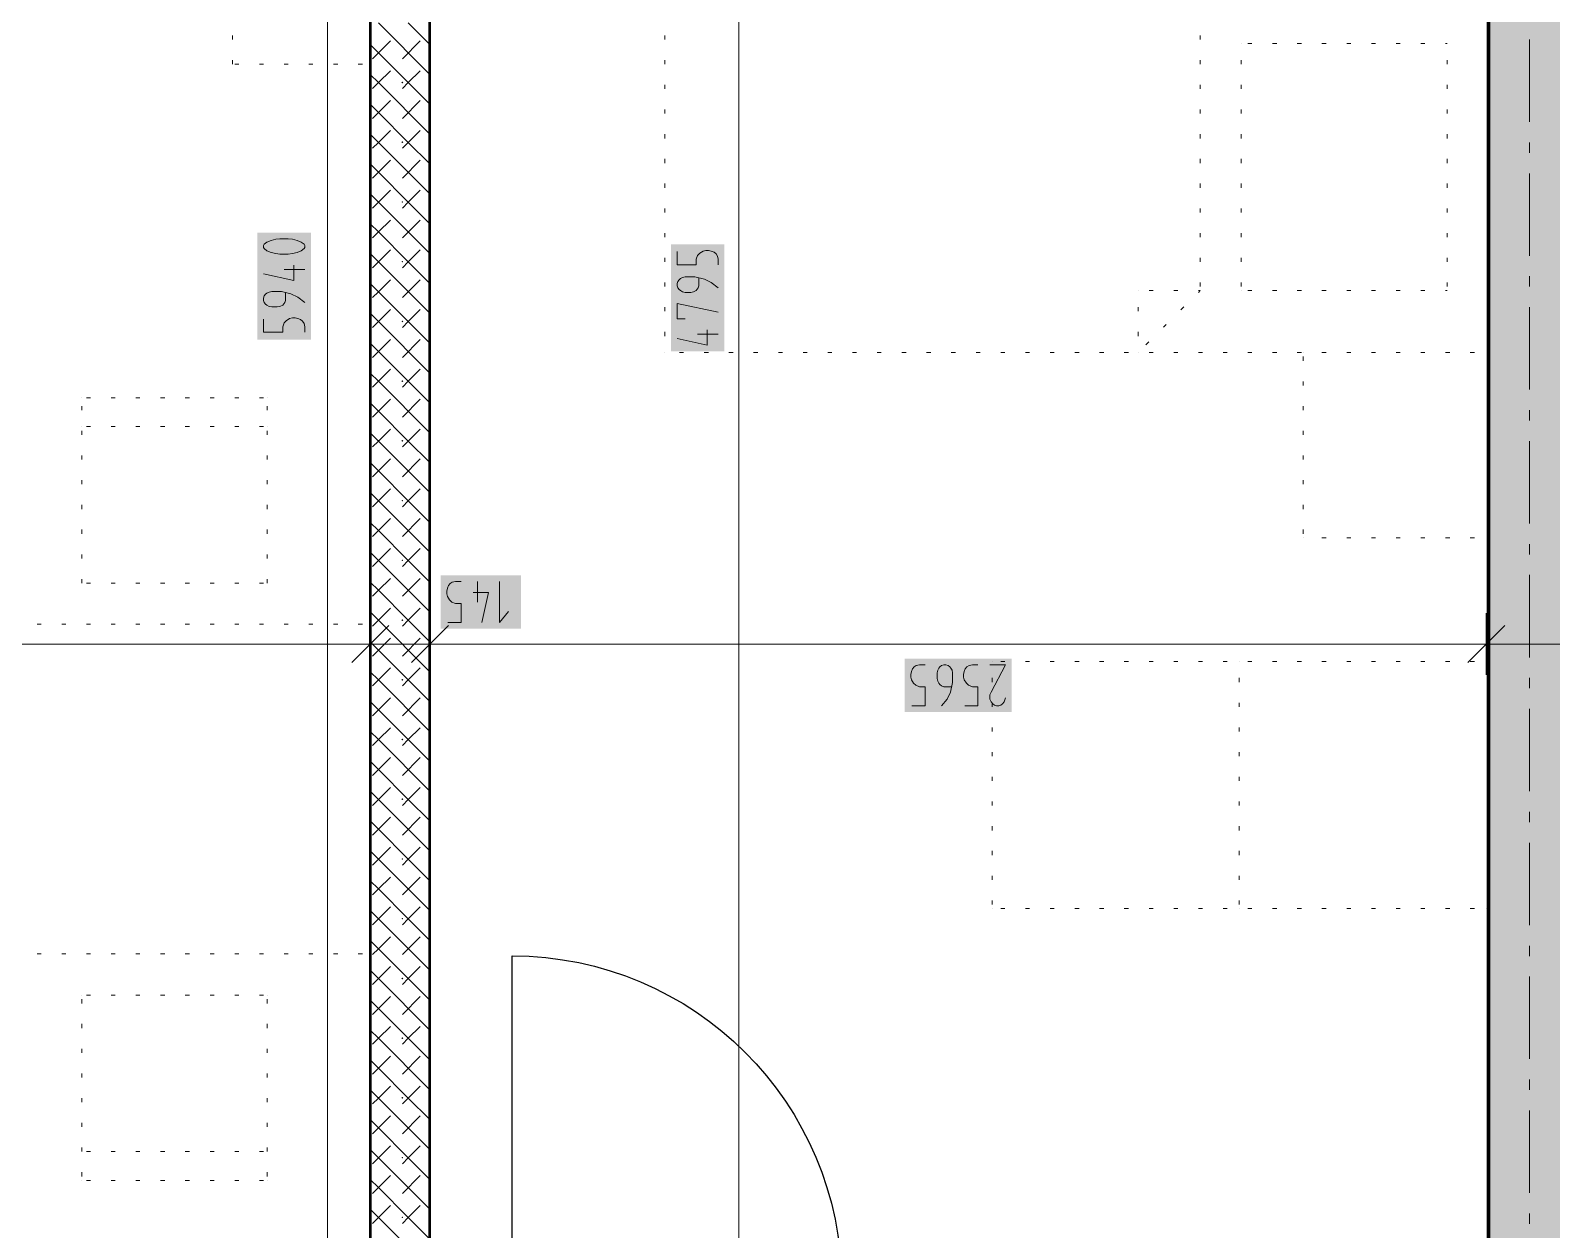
# Model space of a CAD drawing. Header units: millimetres. Extents: x 0 to 594, y 0 to 420.
# Drawn here: x 184.4 to 222.26, y 272.3 to 302.14 of the extents above; entities that cross this region are included whole.
import ezdxf

# ---------------------------------------------------------------- set-up
doc = ezdxf.new("R2010")
doc.units = ezdxf.units.MM
doc.header["$LTSCALE"] = 8
for name, color, linetype in [('PDF_Dvere', 7, 'Continuous'), ('PDF_Koty delkove', 7, 'Continuous'), ('PDF_Nabytek', 7, 'Continuous'), ('PDF_Osy hlavni', 7, 'Continuous'), ('PDF_Pricky zdene', 7, 'Continuous'), ('PDF_Steny obvodove nosne', 7, 'Continuous')]:
    doc.layers.add(name, color=color, linetype=linetype)

msp = doc.modelspace()

# ---------------------------------------------------------------- linework, layer by layer
at = {"layer": 'PDF_Dvere', "lineweight": 25}
msp.add_lwpolyline([(197.381, 270.907), (196.396, 270.907), (196.396, 279.107, -0.414213), (204.596, 270.907), (204.3, 270.907)], format="xyb", dxfattribs=at)
at = {"layer": 'PDF_Koty delkove', "lineweight": 18}
for points in [[(202.034, 131.969), (202.034, 183.969), (202.034, 192.854), (202.034, 194.34), (202.034, 195.878), (202.034, 215.557), (202.034, 218.325), (202.034, 233.7), (202.034, 236.262), (202.034, 239.03), (202.034, 269.421), (202.034, 270.907), (202.034, 320.055), (202.034, 323.95)], [(191.798, 233.7), (191.798, 236.467), (191.798, 237.492), (191.798, 239.375), (191.798, 257.685), (191.798, 259.171), (191.798, 320.055)], [(200.497, 296.631), (200.497, 296.303), (200.974, 296.303), (200.974, 296.44), (201.009, 296.535), (201.06, 296.59), (201.145, 296.645), (201.213, 296.659), (201.282, 296.659), (201.35, 296.645), (201.418, 296.617), (201.469, 296.576), (201.504, 296.522), (201.521, 296.44), (201.521, 296.303)], [(190.957, 296.295), (190.957, 295.911), (190.206, 296.076)], [(191.231, 296.186), (190.719, 296.186)], [(201.521, 295.728), (201.35, 295.865), (201.179, 295.947), (200.94, 296.001), (200.7, 296.001), (200.633, 295.988), (200.582, 295.96), (200.548, 295.933), (200.513, 295.892), (200.497, 295.837), (200.497, 295.783), (200.513, 295.728), (200.548, 295.687), (200.582, 295.66), (200.633, 295.632), (200.7, 295.618), (200.838, 295.618), (200.905, 295.632), (200.974, 295.66), (201.025, 295.728), (201.043, 295.783), (201.043, 295.974)], [(190.257, 295.57), (190.222, 295.529), (190.206, 295.474), (190.206, 295.419), (190.222, 295.364), (190.257, 295.323), (190.291, 295.296), (190.342, 295.268), (190.41, 295.254), (190.547, 295.254), (190.615, 295.268), (190.684, 295.296), (190.735, 295.364), (190.752, 295.419), (190.752, 295.611)], [(191.231, 295.364), (191.06, 295.502), (190.889, 295.584), (190.65, 295.638), (190.41, 295.638), (190.342, 295.624), (190.291, 295.597), (190.257, 295.57)], [(200.7, 294.961), (200.497, 294.961), (200.497, 295.344), (201.521, 295.126)], [(190.206, 294.954), (190.206, 294.625), (190.684, 294.625), (190.684, 294.762), (190.719, 294.858), (190.77, 294.913), (190.855, 294.967), (190.923, 294.981), (190.991, 294.981), (191.06, 294.967), (191.128, 294.94), (191.179, 294.899), (191.214, 294.845), (191.231, 294.762), (191.231, 294.625)], [(201.248, 294.687), (201.248, 294.304), (200.497, 294.469)], [(201.521, 294.578), (201.009, 294.578)], [(194.793, 287.401), (195.121, 287.401), (195.121, 287.878), (194.984, 287.878), (194.889, 287.913), (194.834, 287.964), (194.78, 288.049), (194.766, 288.117), (194.766, 288.186), (194.78, 288.254), (194.807, 288.322), (194.848, 288.373), (194.902, 288.408), (194.984, 288.426), (195.121, 288.426)], [(195.423, 288.152), (195.806, 288.152), (195.641, 287.401)], [(195.532, 288.426), (195.532, 287.913)], [(196.08, 288.426), (196.08, 287.401), (196.298, 287.673)], [(192.86, 287.634), (192.86, 286.866), (192.86, 286.097)], [(194.346, 287.634), (194.346, 286.866), (194.346, 286.097)], [(220.637, 287.634), (220.637, 286.866), (220.637, 286.097)], [(193.321, 287.327), (192.399, 286.404)], [(194.808, 287.327), (193.885, 286.404)], [(221.099, 287.327), (220.176, 286.404)], [(315.141, 286.866), (313.655, 286.866), (287.364, 286.866), (285.212, 286.866), (258.921, 286.866), (257.434, 286.866), (222.79, 286.866), (220.637, 286.866), (194.346, 286.866), (192.86, 286.866), (158.215, 286.866), (156.063, 286.866), (134.538, 286.866), (128.081, 286.866), (125.928, 286.866), (84.672, 286.866), (80.88, 286.866), (80.111, 286.866)], [(206.341, 285.328), (206.67, 285.328), (206.67, 285.806), (206.533, 285.806), (206.438, 285.841), (206.383, 285.892), (206.328, 285.977), (206.314, 286.045), (206.314, 286.113), (206.328, 286.182), (206.355, 286.25), (206.396, 286.301), (206.451, 286.336), (206.533, 286.353), (206.67, 286.353)], [(207.327, 285.806), (207.136, 285.806), (207.081, 285.823), (207.04, 285.857), (207.012, 285.892), (206.985, 285.942), (206.971, 286.011), (206.971, 286.147), (206.985, 286.216), (207.012, 286.267), (207.04, 286.301), (207.081, 286.336), (207.136, 286.353), (207.19, 286.353), (207.245, 286.336), (207.286, 286.301), (207.313, 286.267), (207.341, 286.216), (207.355, 286.147), (207.355, 285.908), (207.3, 285.67), (207.218, 285.498), (207.081, 285.328)], [(207.656, 285.328), (207.984, 285.328), (207.984, 285.806), (207.847, 285.806), (207.752, 285.841), (207.697, 285.892), (207.642, 285.977), (207.628, 286.045), (207.628, 286.113), (207.642, 286.182), (207.67, 286.25), (207.711, 286.301), (207.765, 286.336), (207.847, 286.353), (207.984, 286.353)], [(208.285, 286.353), (208.669, 286.353), (208.313, 285.67), (208.285, 285.601), (208.285, 285.498), (208.313, 285.431), (208.354, 285.379), (208.395, 285.345), (208.45, 285.328), (208.504, 285.328)], [(208.504, 285.328), (208.559, 285.345), (208.6, 285.379), (208.641, 285.431), (208.669, 285.532)]]:
    msp.add_lwpolyline(points, dxfattribs=at)
msp.add_lwpolyline([(190.82, 296.952), (190.615, 296.952), (190.514, 296.938), (190.394, 296.911), (190.291, 296.87), (190.222, 296.816), (190.206, 296.788), (190.206, 296.734), (190.222, 296.706), (190.291, 296.651), (190.394, 296.61), (190.514, 296.582), (190.615, 296.568), (190.82, 296.568), (190.923, 296.582), (191.042, 296.61), (191.145, 296.651), (191.214, 296.706), (191.231, 296.734), (191.231, 296.788), (191.214, 296.816), (191.145, 296.87), (191.042, 296.911), (190.923, 296.938)], close=True, dxfattribs=at)
at = {"layer": 'PDF_Koty delkove', "color": 7, "lineweight": 18, "true_color": 0xffffff, "transparency": 33554559}
for points in [[(191.385, 294.444), (191.385, 297.105), (190.052, 294.444), (190.052, 297.105)], [(201.675, 294.15), (201.675, 296.812), (200.343, 294.15), (200.343, 296.812)], [(196.617, 288.579), (194.612, 288.579), (196.617, 287.247), (194.612, 287.247)], [(208.823, 286.507), (206.161, 286.507), (208.823, 285.175), (206.161, 285.175)]]:
    msp.add_solid(points, dxfattribs=at)
at = {"layer": 'PDF_Nabytek', "lineweight": 13}
for points in [[(189.435, 301.91), (189.435, 302.013)], [(192.86, 301.91), (192.86, 302.013)], [(200.189, 301.91), (200.189, 302.013)], [(213.514, 301.91), (213.514, 302.013)], [(214.539, 301.81), (214.539, 301.81)], [(214.539, 301.81), (214.539, 301.81)], [(214.806, 301.81), (214.703, 301.81)], [(215.421, 301.81), (215.318, 301.81)], [(216.036, 301.81), (215.933, 301.81)], [(216.651, 301.81), (216.548, 301.81)], [(217.266, 301.81), (217.163, 301.81)], [(217.881, 301.81), (217.778, 301.81)], [(218.496, 301.81), (218.393, 301.81)], [(219.111, 301.81), (219.008, 301.81)], [(219.664, 301.81), (219.623, 301.81)], [(219.664, 301.81), (219.664, 301.81)], [(219.664, 301.81), (219.664, 301.81)], [(220.689, 301.91), (220.689, 302.013)], [(189.435, 301.298), (189.435, 301.398)], [(192.86, 301.298), (192.86, 301.398)], [(200.189, 301.295), (200.189, 301.398)], [(213.514, 301.295), (213.514, 301.398)], [(214.539, 301.295), (214.539, 301.398)], [(219.664, 301.295), (219.664, 301.398)], [(220.689, 301.295), (220.689, 301.398)], [(189.435, 301.298), (189.435, 301.298)], [(189.591, 301.298), (189.489, 301.298)], [(190.206, 301.298), (190.104, 301.298)], [(190.821, 301.298), (190.719, 301.298)], [(191.436, 301.298), (191.334, 301.298)], [(192.051, 301.298), (191.948, 301.298)], [(192.666, 301.298), (192.563, 301.298)], [(192.86, 301.298), (192.86, 301.298)], [(192.86, 301.298), (192.86, 301.298)], [(200.189, 300.68), (200.189, 300.783)], [(213.514, 300.68), (213.514, 300.783)], [(214.539, 300.68), (214.539, 300.783)], [(219.664, 300.68), (219.664, 300.783)], [(220.689, 300.68), (220.689, 300.783)], [(200.189, 300.065), (200.189, 300.168)], [(213.514, 300.065), (213.514, 300.168)], [(214.539, 300.065), (214.539, 300.168)], [(219.664, 300.065), (219.664, 300.168)], [(220.689, 300.065), (220.689, 300.168)], [(200.189, 299.45), (200.189, 299.553)], [(213.514, 299.45), (213.514, 299.553)], [(214.539, 299.45), (214.539, 299.553)], [(219.664, 299.45), (219.664, 299.553)], [(220.689, 299.45), (220.689, 299.553)], [(200.189, 298.835), (200.189, 298.938)], [(213.514, 298.835), (213.514, 298.938)], [(214.539, 298.835), (214.539, 298.938)], [(219.664, 298.835), (219.664, 298.938)], [(220.689, 298.835), (220.689, 298.938)], [(200.189, 298.221), (200.189, 298.323)], [(213.514, 298.221), (213.514, 298.323)], [(214.539, 298.221), (214.539, 298.323)], [(219.664, 298.221), (219.664, 298.323)], [(220.689, 298.221), (220.689, 298.323)], [(200.189, 297.606), (200.189, 297.708)], [(213.514, 297.606), (213.514, 297.708)], [(214.539, 297.606), (214.539, 297.708)], [(219.664, 297.606), (219.664, 297.708)], [(220.689, 297.606), (220.689, 297.708)], [(200.189, 296.991), (200.189, 297.093)], [(213.514, 296.991), (213.514, 297.093)], [(214.539, 296.991), (214.539, 297.093)], [(219.664, 296.991), (219.664, 297.093)], [(220.689, 296.991), (220.689, 297.093)], [(200.189, 296.376), (200.189, 296.478)], [(213.514, 296.376), (213.514, 296.478)], [(214.539, 296.376), (214.539, 296.478)], [(219.664, 296.376), (219.664, 296.478)], [(220.689, 296.376), (220.689, 296.478)], [(200.189, 295.761), (200.189, 295.863)], [(213.514, 295.761), (213.514, 295.863)], [(214.539, 295.761), (214.539, 295.863)], [(219.664, 295.761), (219.664, 295.863)], [(220.689, 295.761), (220.689, 295.863)], [(211.976, 295.66), (211.976, 295.66)], [(211.976, 295.66), (211.976, 295.66)], [(212.346, 295.66), (212.243, 295.66)], [(212.961, 295.66), (212.858, 295.66)], [(213.471, 295.617), (213.514, 295.66)], [(213.514, 295.66), (213.473, 295.66)], [(213.514, 295.66), (213.514, 295.66)], [(213.514, 295.66), (213.514, 295.66)], [(213.514, 295.66), (213.514, 295.66)], [(214.539, 295.66), (214.539, 295.66)], [(214.539, 295.66), (214.539, 295.66)], [(214.806, 295.66), (214.703, 295.66)], [(215.421, 295.66), (215.318, 295.66)], [(216.036, 295.66), (215.933, 295.66)], [(216.651, 295.66), (216.548, 295.66)], [(217.266, 295.66), (217.163, 295.66)], [(217.881, 295.66), (217.778, 295.66)], [(218.496, 295.66), (218.393, 295.66)], [(219.111, 295.66), (219.008, 295.66)], [(219.664, 295.66), (219.623, 295.66)], [(219.664, 295.66), (219.664, 295.66)], [(219.664, 295.66), (219.664, 295.66)], [(200.189, 295.146), (200.189, 295.248)], [(211.976, 295.146), (211.976, 295.248)], [(213.036, 295.182), (213.108, 295.255)], [(220.689, 295.146), (220.689, 295.248)], [(200.189, 294.531), (200.189, 294.633)], [(211.976, 294.531), (211.976, 294.633)], [(212.601, 294.748), (212.673, 294.82)], [(220.689, 294.531), (220.689, 294.633)], [(212.166, 294.313), (212.238, 294.385)], [(200.189, 294.123), (200.189, 294.123)], [(200.189, 294.123), (200.189, 294.123)], [(200.661, 294.123), (200.558, 294.123)], [(201.276, 294.123), (201.173, 294.123)], [(201.891, 294.123), (201.788, 294.123)], [(202.506, 294.123), (202.403, 294.123)], [(203.121, 294.123), (203.018, 294.123)], [(203.736, 294.123), (203.633, 294.123)], [(204.351, 294.123), (204.248, 294.123)], [(204.966, 294.123), (204.863, 294.123)], [(205.581, 294.123), (205.478, 294.123)], [(206.196, 294.123), (206.093, 294.123)], [(206.811, 294.123), (206.708, 294.123)], [(207.426, 294.123), (207.323, 294.123)], [(208.041, 294.123), (207.938, 294.123)], [(208.656, 294.123), (208.553, 294.123)], [(209.271, 294.123), (209.168, 294.123)], [(209.886, 294.123), (209.783, 294.123)], [(210.501, 294.123), (210.398, 294.123)], [(211.116, 294.123), (211.013, 294.123)], [(211.731, 294.123), (211.628, 294.123)], [(211.976, 294.123), (211.976, 294.123)], [(211.976, 294.123), (211.976, 294.123)], [(212.346, 294.123), (212.243, 294.123)], [(212.961, 294.123), (212.858, 294.123)], [(213.576, 294.123), (213.473, 294.123)], [(214.191, 294.123), (214.088, 294.123)], [(214.806, 294.123), (214.703, 294.123)], [(215.421, 294.123), (215.318, 294.123)], [(216.036, 294.123), (215.933, 294.123)], [(216.076, 294.123), (216.076, 294.123)], [(216.076, 293.916), (216.076, 294.018)], [(216.651, 294.123), (216.548, 294.123)], [(217.266, 294.123), (217.163, 294.123)], [(217.881, 294.123), (217.778, 294.123)], [(218.496, 294.123), (218.393, 294.123)], [(219.111, 294.123), (219.008, 294.123)], [(219.726, 294.123), (219.623, 294.123)], [(220.341, 294.123), (220.238, 294.123)], [(220.689, 294.123), (220.689, 294.123)], [(220.689, 294.123), (220.689, 294.123)], [(220.689, 294.123), (220.689, 294.123)], [(220.689, 293.916), (220.689, 294.018)], [(216.076, 293.301), (216.076, 293.403)], [(220.689, 293.301), (220.689, 293.403)], [(185.681, 292.995), (185.681, 292.995)], [(185.681, 292.995), (185.681, 292.995)], [(185.681, 292.686), (185.681, 292.788)], [(185.901, 292.995), (185.799, 292.995)], [(186.516, 292.995), (186.414, 292.995)], [(187.131, 292.995), (187.029, 292.995)], [(187.746, 292.995), (187.644, 292.995)], [(188.361, 292.995), (188.259, 292.995)], [(188.976, 292.995), (188.874, 292.995)], [(189.591, 292.995), (189.489, 292.995)], [(190.206, 292.995), (190.104, 292.995)], [(190.293, 292.995), (190.293, 292.995)], [(190.293, 292.995), (190.293, 292.995)], [(190.293, 292.686), (190.293, 292.788)], [(216.076, 292.686), (216.076, 292.788)], [(220.689, 292.686), (220.689, 292.788)], [(185.681, 292.278), (185.681, 292.278)], [(185.901, 292.278), (185.799, 292.278)], [(186.516, 292.278), (186.414, 292.278)], [(187.131, 292.278), (187.029, 292.278)], [(187.746, 292.278), (187.644, 292.278)], [(188.361, 292.278), (188.259, 292.278)], [(188.976, 292.278), (188.874, 292.278)], [(189.591, 292.278), (189.489, 292.278)], [(190.206, 292.278), (190.104, 292.278)], [(190.293, 292.278), (190.293, 292.278)], [(185.681, 292.071), (185.681, 292.173)], [(190.293, 292.071), (190.293, 292.173)], [(216.076, 292.071), (216.076, 292.173)], [(220.689, 292.071), (220.689, 292.173)], [(185.681, 291.456), (185.681, 291.558)], [(190.293, 291.456), (190.293, 291.558)], [(216.076, 291.456), (216.076, 291.558)], [(220.689, 291.456), (220.689, 291.558)], [(185.681, 290.841), (185.681, 290.943)], [(190.293, 290.841), (190.293, 290.943)], [(216.076, 290.841), (216.076, 290.943)], [(220.689, 290.841), (220.689, 290.943)], [(185.681, 290.226), (185.681, 290.328)], [(190.293, 290.226), (190.293, 290.328)], [(216.076, 290.226), (216.076, 290.328)], [(220.689, 290.226), (220.689, 290.328)], [(185.681, 289.611), (185.681, 289.713)], [(190.293, 289.611), (190.293, 289.713)], [(216.076, 289.611), (216.076, 289.713)], [(220.689, 289.611), (220.689, 289.713)], [(216.076, 289.51), (216.076, 289.51)], [(216.076, 289.51), (216.076, 289.51)], [(216.651, 289.51), (216.548, 289.51)], [(217.266, 289.51), (217.163, 289.51)], [(217.881, 289.51), (217.778, 289.51)], [(218.496, 289.51), (218.393, 289.51)], [(219.111, 289.51), (219.008, 289.51)], [(219.726, 289.51), (219.623, 289.51)], [(220.341, 289.51), (220.238, 289.51)], [(220.689, 289.51), (220.689, 289.51)], [(220.689, 289.51), (220.689, 289.51)], [(185.681, 288.996), (185.681, 289.098)], [(190.293, 288.996), (190.293, 289.098)], [(185.681, 288.383), (185.681, 288.483)], [(190.293, 288.383), (190.293, 288.483)], [(185.681, 288.383), (185.681, 288.383)], [(185.681, 288.383), (185.681, 288.383)], [(185.901, 288.383), (185.799, 288.383)], [(186.516, 288.383), (186.414, 288.383)], [(187.131, 288.383), (187.029, 288.383)], [(187.746, 288.383), (187.644, 288.383)], [(188.361, 288.383), (188.259, 288.383)], [(188.976, 288.383), (188.874, 288.383)], [(189.591, 288.383), (189.489, 288.383)], [(190.206, 288.383), (190.104, 288.383)], [(190.293, 288.383), (190.293, 288.383)], [(190.293, 288.383), (190.293, 288.383)], [(184.671, 287.358), (184.569, 287.358)], [(185.286, 287.358), (185.184, 287.358)], [(185.901, 287.358), (185.799, 287.358)], [(186.516, 287.358), (186.414, 287.358)], [(187.131, 287.358), (187.029, 287.358)], [(187.746, 287.358), (187.644, 287.358)], [(188.361, 287.358), (188.259, 287.358)], [(188.976, 287.358), (188.874, 287.358)], [(189.591, 287.358), (189.489, 287.358)], [(190.206, 287.358), (190.104, 287.358)], [(190.821, 287.358), (190.719, 287.358)], [(191.436, 287.358), (191.334, 287.358)], [(192.051, 287.358), (191.949, 287.358)], [(192.666, 287.358), (192.563, 287.358)], [(192.86, 287.358), (192.86, 287.358)], [(192.86, 287.358), (192.86, 287.358)], [(192.86, 287.151), (192.86, 287.253)], [(192.86, 286.536), (192.86, 286.638)], [(208.337, 286.436), (208.337, 286.436)], [(208.337, 286.436), (208.337, 286.436)], [(208.337, 286.436), (208.337, 286.436)], [(208.656, 286.436), (208.553, 286.436)], [(209.271, 286.436), (209.168, 286.436)], [(209.886, 286.436), (209.783, 286.436)], [(210.501, 286.436), (210.398, 286.436)], [(211.116, 286.436), (211.013, 286.436)], [(211.731, 286.436), (211.628, 286.436)], [(212.346, 286.436), (212.243, 286.436)], [(212.961, 286.436), (212.858, 286.436)], [(213.576, 286.436), (213.473, 286.436)], [(214.191, 286.436), (214.088, 286.436)], [(214.487, 286.436), (214.487, 286.436)], [(214.806, 286.436), (214.703, 286.436)], [(215.421, 286.436), (215.318, 286.436)], [(216.036, 286.436), (215.933, 286.436)], [(216.651, 286.436), (216.548, 286.436)], [(217.266, 286.436), (217.163, 286.436)], [(217.881, 286.436), (217.778, 286.436)], [(218.496, 286.436), (218.393, 286.436)], [(219.111, 286.436), (219.008, 286.436)], [(219.726, 286.436), (219.623, 286.436)], [(220.341, 286.436), (220.238, 286.436)], [(220.637, 286.436), (220.637, 286.436)], [(192.86, 285.921), (192.86, 286.023)], [(208.337, 285.921), (208.337, 286.023)], [(208.337, 285.921), (208.337, 286.023)], [(214.487, 285.921), (214.487, 286.023)], [(192.86, 285.306), (192.86, 285.408)], [(208.337, 285.306), (208.337, 285.408)], [(208.337, 285.306), (208.337, 285.408)], [(214.487, 285.306), (214.487, 285.408)], [(192.86, 284.691), (192.86, 284.793)], [(208.337, 284.691), (208.337, 284.793)], [(208.337, 284.691), (208.337, 284.793)], [(214.487, 284.691), (214.487, 284.793)], [(192.86, 284.076), (192.86, 284.178)], [(208.337, 284.076), (208.337, 284.178)], [(208.337, 284.076), (208.337, 284.178)], [(214.487, 284.076), (214.487, 284.178)], [(192.86, 283.461), (192.86, 283.563)], [(208.337, 283.461), (208.337, 283.563)], [(208.337, 283.461), (208.337, 283.563)], [(214.487, 283.461), (214.487, 283.563)], [(192.86, 282.846), (192.86, 282.948)], [(208.337, 282.846), (208.337, 282.948)], [(208.337, 282.846), (208.337, 282.948)], [(214.487, 282.846), (214.487, 282.948)], [(192.86, 282.231), (192.86, 282.333)], [(208.337, 282.231), (208.337, 282.333)], [(208.337, 282.231), (208.337, 282.333)], [(214.487, 282.231), (214.487, 282.333)], [(192.86, 281.616), (192.86, 281.718)], [(208.337, 281.616), (208.337, 281.718)], [(208.337, 281.616), (208.337, 281.718)], [(214.487, 281.616), (214.487, 281.718)], [(192.86, 281.001), (192.86, 281.103)], [(208.337, 281.001), (208.337, 281.103)], [(208.337, 281.001), (208.337, 281.103)], [(214.487, 281.001), (214.487, 281.103)], [(192.86, 280.386), (192.86, 280.488)], [(208.337, 280.386), (208.337, 280.488)], [(208.337, 280.386), (208.337, 280.488)], [(208.337, 280.286), (208.337, 280.286)], [(208.337, 280.286), (208.337, 280.286)], [(208.337, 280.286), (208.337, 280.286)], [(208.656, 280.286), (208.553, 280.286)], [(209.271, 280.286), (209.168, 280.286)], [(209.886, 280.286), (209.783, 280.286)], [(210.501, 280.286), (210.398, 280.286)], [(211.116, 280.286), (211.013, 280.286)], [(211.731, 280.286), (211.628, 280.286)], [(212.346, 280.286), (212.243, 280.286)], [(212.961, 280.286), (212.858, 280.286)], [(213.576, 280.286), (213.473, 280.286)], [(214.191, 280.286), (214.088, 280.286)], [(214.487, 280.386), (214.487, 280.488)], [(214.487, 280.286), (214.487, 280.286)], [(214.806, 280.286), (214.703, 280.286)], [(215.421, 280.286), (215.318, 280.286)], [(216.036, 280.286), (215.933, 280.286)], [(216.651, 280.286), (216.548, 280.286)], [(217.266, 280.286), (217.163, 280.286)], [(217.881, 280.286), (217.778, 280.286)], [(218.496, 280.286), (218.393, 280.286)], [(219.111, 280.286), (219.008, 280.286)], [(219.726, 280.286), (219.623, 280.286)], [(220.341, 280.286), (220.238, 280.286)], [(220.637, 280.286), (220.637, 280.286)], [(192.86, 279.771), (192.86, 279.873)], [(184.671, 279.158), (184.569, 279.158)], [(185.286, 279.158), (185.184, 279.158)], [(185.901, 279.158), (185.799, 279.158)], [(186.516, 279.158), (186.414, 279.158)], [(187.131, 279.158), (187.029, 279.158)], [(187.746, 279.158), (187.644, 279.158)], [(188.361, 279.158), (188.259, 279.158)], [(188.976, 279.158), (188.874, 279.158)], [(189.591, 279.158), (189.489, 279.158)], [(190.206, 279.158), (190.104, 279.158)], [(190.821, 279.158), (190.719, 279.158)], [(191.436, 279.158), (191.334, 279.158)], [(192.051, 279.158), (191.949, 279.158)], [(192.666, 279.158), (192.563, 279.158)], [(192.86, 279.158), (192.86, 279.258)], [(192.86, 279.158), (192.86, 279.158)], [(192.86, 279.158), (192.86, 279.158)], [(185.681, 278.133), (185.681, 278.133)], [(185.681, 278.133), (185.681, 278.133)], [(185.681, 277.926), (185.681, 278.028)], [(185.901, 278.133), (185.799, 278.133)], [(186.516, 278.133), (186.414, 278.133)], [(187.131, 278.133), (187.029, 278.133)], [(187.746, 278.133), (187.644, 278.133)], [(188.361, 278.133), (188.259, 278.133)], [(188.976, 278.133), (188.874, 278.133)], [(189.591, 278.133), (189.489, 278.133)], [(190.206, 278.133), (190.104, 278.133)], [(190.293, 278.133), (190.293, 278.133)], [(190.293, 278.133), (190.293, 278.133)], [(190.293, 277.926), (190.293, 278.028)], [(185.681, 277.311), (185.681, 277.413)], [(190.293, 277.311), (190.293, 277.413)], [(185.681, 276.696), (185.681, 276.798)], [(190.293, 276.696), (190.293, 276.798)], [(185.681, 276.081), (185.681, 276.183)], [(190.293, 276.081), (190.293, 276.183)], [(185.681, 275.466), (185.681, 275.568)], [(190.293, 275.466), (190.293, 275.568)], [(185.681, 274.851), (185.681, 274.953)], [(190.293, 274.851), (190.293, 274.953)], [(185.681, 274.236), (185.681, 274.338)], [(185.681, 274.238), (185.681, 274.238)], [(185.901, 274.238), (185.799, 274.238)], [(186.516, 274.238), (186.414, 274.238)], [(187.131, 274.238), (187.029, 274.238)], [(187.746, 274.238), (187.644, 274.238)], [(188.361, 274.238), (188.259, 274.238)], [(188.976, 274.238), (188.874, 274.238)], [(189.591, 274.238), (189.489, 274.238)], [(190.206, 274.238), (190.104, 274.238)], [(190.293, 274.236), (190.293, 274.338)], [(190.293, 274.238), (190.293, 274.238)], [(185.681, 273.621), (185.681, 273.723)], [(190.293, 273.621), (190.293, 273.723)], [(185.681, 273.521), (185.681, 273.521)], [(185.681, 273.521), (185.681, 273.521)], [(185.901, 273.521), (185.799, 273.521)], [(186.516, 273.521), (186.414, 273.521)], [(187.131, 273.521), (187.029, 273.521)], [(187.746, 273.521), (187.644, 273.521)], [(188.361, 273.521), (188.259, 273.521)], [(188.976, 273.521), (188.874, 273.521)], [(189.591, 273.521), (189.489, 273.521)], [(190.206, 273.521), (190.104, 273.521)], [(190.293, 273.521), (190.293, 273.521)], [(190.293, 273.521), (190.293, 273.521)]]:
    msp.add_lwpolyline(points, dxfattribs=at)
at = {"layer": 'PDF_Osy hlavni', "lineweight": 18}
for points in [[(221.714, 299.86), (221.714, 301.91)], [(221.714, 299.092), (221.714, 299.348)], [(221.714, 296.529), (221.714, 298.579)], [(221.714, 295.761), (221.714, 296.017)], [(221.714, 293.198), (221.714, 295.248)], [(221.714, 292.429), (221.714, 292.686)], [(221.714, 289.867), (221.714, 291.917)], [(221.714, 289.098), (221.714, 289.354)], [(221.714, 286.536), (221.714, 288.586)], [(221.714, 285.767), (221.714, 286.023)], [(221.714, 283.204), (221.714, 285.254)], [(221.714, 282.436), (221.714, 282.692)], [(221.714, 279.873), (221.714, 281.923)], [(221.714, 279.104), (221.714, 279.361)], [(221.714, 276.542), (221.714, 278.592)], [(221.714, 275.773), (221.714, 276.029)], [(221.714, 273.211), (221.714, 275.261)], [(221.714, 272.442), (221.714, 272.698)]]:
    msp.add_lwpolyline(points, dxfattribs=at)
at = {"layer": 'PDF_Pricky zdene', "lineweight": 50}
msp.add_lwpolyline([(194.346, 270.907), (194.346, 320.055), (194.346, 320.209), (192.86, 320.209), (192.86, 320.055), (192.86, 270.907), (192.86, 270.907)], close=True, dxfattribs=at)
at = {"layer": 'PDF_Pricky zdene', "lineweight": 9}
for points in [[(194.346, 301.042), (193.065, 302.323)], [(194.346, 301.785), (193.808, 302.323)], [(193.065, 301.58), (192.86, 301.785)], [(193.065, 301.58), (193.362, 301.877)], [(193.66, 301.431), (194.105, 301.877)], [(192.916, 301.431), (193.065, 301.58)], [(193.808, 300.837), (193.065, 301.58)], [(193.065, 300.837), (192.86, 301.042)], [(193.065, 300.837), (193.362, 301.134)], [(193.808, 300.837), (194.105, 301.134)], [(192.916, 300.688), (193.065, 300.837)], [(194.346, 299.556), (193.065, 300.837)], [(193.66, 300.688), (193.808, 300.837)], [(194.346, 300.299), (193.808, 300.837)], [(193.065, 300.094), (192.86, 300.299)], [(193.065, 300.094), (193.362, 300.391)], [(193.66, 299.945), (194.105, 300.391)], [(192.916, 299.945), (193.065, 300.094)], [(193.808, 299.35), (193.065, 300.094)], [(193.362, 299.648), (193.065, 299.35), (192.86, 299.556)], [(193.808, 299.35), (194.105, 299.648)], [(192.916, 299.202), (193.065, 299.35)], [(194.346, 298.069), (193.065, 299.35)], [(193.66, 299.202), (193.808, 299.35)], [(194.346, 298.812), (193.808, 299.35)], [(193.065, 298.607), (192.86, 298.812)], [(193.065, 298.607), (193.362, 298.905)], [(193.66, 298.459), (194.105, 298.905)], [(192.916, 298.459), (193.065, 298.607)], [(193.808, 297.864), (193.065, 298.607)], [(194.346, 296.583), (193.065, 297.864), (192.86, 298.069)], [(193.065, 297.864), (193.362, 298.161)], [(193.808, 297.864), (194.105, 298.161)], [(192.916, 297.716), (193.065, 297.864)], [(193.66, 297.716), (193.808, 297.864)], [(194.346, 297.326), (193.808, 297.864)], [(193.065, 297.121), (192.86, 297.326)], [(193.065, 297.121), (193.362, 297.418)], [(193.66, 296.972), (194.105, 297.418)], [(192.916, 296.972), (193.065, 297.121)], [(193.808, 296.378), (193.065, 297.121)], [(194.346, 295.097), (193.065, 296.378), (192.86, 296.583)], [(193.065, 296.378), (193.362, 296.675)], [(193.808, 296.378), (194.105, 296.675)], [(192.916, 296.229), (193.065, 296.378)], [(193.66, 296.229), (193.808, 296.378)], [(194.346, 295.84), (193.808, 296.378)], [(193.065, 295.635), (192.86, 295.84)], [(193.065, 295.635), (193.362, 295.932)], [(193.66, 295.486), (194.105, 295.932)], [(192.916, 295.486), (193.065, 295.635)], [(193.808, 294.892), (193.065, 295.635)], [(194.346, 293.611), (193.065, 294.892), (192.86, 295.097)], [(193.065, 294.892), (193.362, 295.189)], [(193.808, 294.892), (194.105, 295.189)], [(192.916, 294.743), (193.065, 294.892)], [(193.66, 294.743), (193.808, 294.892)], [(194.346, 294.354), (193.808, 294.892)], [(193.065, 294.149), (192.86, 294.354)], [(193.065, 294.149), (193.362, 294.446)], [(193.66, 294), (194.105, 294.446)], [(192.916, 294), (193.065, 294.149)], [(193.808, 293.405), (193.065, 294.149)], [(194.346, 292.124), (193.065, 293.405), (192.86, 293.611)], [(192.916, 293.257), (193.065, 293.405), (193.362, 293.703)], [(193.66, 293.257), (193.808, 293.405), (194.105, 293.703)], [(194.346, 292.867), (193.808, 293.405)], [(193.065, 292.662), (192.86, 292.867)], [(192.916, 292.514), (193.065, 292.662)], [(193.065, 292.662), (193.362, 292.96)], [(193.808, 291.919), (193.065, 292.662)], [(193.66, 292.514), (194.105, 292.96)], [(194.346, 290.638), (193.065, 291.919), (192.86, 292.124)], [(192.916, 291.771), (193.065, 291.919), (193.362, 292.216)], [(193.66, 291.771), (193.808, 291.919), (194.105, 292.216)], [(194.346, 291.381), (193.808, 291.919)], [(193.065, 291.176), (192.86, 291.381)], [(192.916, 291.027), (193.065, 291.176)], [(193.065, 291.176), (193.362, 291.473)], [(193.808, 290.433), (193.065, 291.176)], [(193.66, 291.027), (194.105, 291.473)], [(194.346, 289.152), (193.065, 290.433), (192.86, 290.638)], [(192.916, 290.284), (193.065, 290.433), (193.362, 290.73)], [(193.66, 290.284), (193.808, 290.433), (194.105, 290.73)], [(194.346, 289.895), (193.808, 290.433)], [(193.065, 289.69), (192.86, 289.895)], [(192.916, 289.541), (193.065, 289.69)], [(193.065, 289.69), (193.362, 289.987)], [(193.808, 288.947), (193.065, 289.69)], [(193.66, 289.541), (194.105, 289.987)], [(192.916, 288.798), (193.065, 288.947), (193.362, 289.244)], [(193.66, 288.798), (193.808, 288.947), (194.105, 289.244)], [(194.346, 287.666), (193.065, 288.947), (192.86, 289.152)], [(194.346, 288.409), (193.808, 288.947)], [(193.065, 288.204), (193.362, 288.501)], [(193.66, 288.055), (194.105, 288.501)], [(193.065, 288.204), (192.86, 288.409)], [(192.916, 288.055), (193.065, 288.204)], [(193.808, 287.461), (193.065, 288.204)], [(192.916, 287.312), (193.065, 287.461), (193.362, 287.758)], [(193.66, 287.312), (193.808, 287.461), (194.105, 287.758)], [(194.346, 286.179), (193.065, 287.461), (192.86, 287.666)], [(194.346, 286.923), (193.808, 287.461)], [(193.065, 286.717), (193.362, 287.015)], [(193.66, 286.569), (194.105, 287.015)], [(193.065, 286.717), (192.86, 286.923)], [(192.916, 286.569), (193.065, 286.717)], [(193.808, 285.974), (193.065, 286.717)], [(192.916, 285.826), (193.065, 285.974), (193.362, 286.272)], [(193.66, 285.826), (193.808, 285.974), (194.105, 286.272)], [(194.346, 284.693), (193.065, 285.974), (192.86, 286.179)], [(194.346, 285.436), (193.808, 285.974)], [(193.065, 285.231), (193.362, 285.528)], [(193.66, 285.083), (194.105, 285.528)], [(193.065, 285.231), (192.86, 285.436)], [(192.916, 285.083), (193.065, 285.231)], [(193.808, 284.488), (193.065, 285.231)], [(194.346, 283.207), (193.065, 284.488), (192.86, 284.693)], [(192.916, 284.339), (193.065, 284.488), (193.362, 284.785)], [(193.66, 284.339), (193.808, 284.488), (194.105, 284.785)], [(194.346, 283.95), (193.808, 284.488)], [(193.065, 283.745), (192.86, 283.95)], [(193.065, 283.745), (193.362, 284.042)], [(193.66, 283.596), (194.105, 284.042)], [(192.916, 283.596), (193.065, 283.745)], [(193.808, 283.002), (193.065, 283.745)], [(194.346, 281.721), (193.065, 283.002), (192.86, 283.207)], [(192.916, 282.853), (193.065, 283.002), (193.362, 283.299)], [(193.66, 282.853), (193.808, 283.002), (194.105, 283.299)], [(194.346, 282.464), (193.808, 283.002)], [(193.065, 282.259), (192.86, 282.464)], [(193.065, 282.259), (193.362, 282.556)], [(193.66, 282.11), (194.105, 282.556)], [(192.916, 282.11), (193.065, 282.259)], [(193.808, 281.516), (193.065, 282.259)], [(194.346, 280.234), (193.065, 281.516), (192.86, 281.721)], [(192.916, 281.367), (193.065, 281.516), (193.362, 281.813)], [(193.66, 281.367), (193.808, 281.516), (194.105, 281.813)], [(194.346, 280.978), (193.808, 281.516)], [(193.065, 280.772), (192.86, 280.978)], [(193.065, 280.772), (193.362, 281.07)], [(193.66, 280.624), (194.105, 281.07)], [(192.916, 280.624), (193.065, 280.772)], [(193.808, 280.029), (193.065, 280.772)], [(194.346, 278.748), (193.065, 280.029), (192.86, 280.234)], [(192.916, 279.881), (193.065, 280.029), (193.362, 280.327)], [(193.66, 279.881), (193.808, 280.029), (194.105, 280.327)], [(194.346, 279.491), (193.808, 280.029)], [(193.065, 279.286), (192.86, 279.491)], [(193.065, 279.286), (193.362, 279.583)], [(193.66, 279.138), (194.105, 279.583)], [(192.916, 279.138), (193.065, 279.286)], [(193.808, 278.543), (193.065, 279.286)], [(194.346, 277.262), (193.065, 278.543), (192.86, 278.748)], [(192.916, 278.394), (193.065, 278.543), (193.362, 278.84)], [(193.66, 278.394), (193.808, 278.543), (194.105, 278.84)], [(194.346, 278.005), (193.808, 278.543)], [(193.065, 277.8), (192.86, 278.005)], [(193.065, 277.8), (193.362, 278.097)], [(193.66, 277.651), (194.105, 278.097)], [(192.916, 277.651), (193.065, 277.8)], [(193.808, 277.057), (193.065, 277.8)], [(194.346, 275.776), (193.065, 277.057), (192.86, 277.262)], [(192.916, 276.908), (193.065, 277.057), (193.362, 277.354)], [(193.66, 276.908), (193.808, 277.057), (194.105, 277.354)], [(194.346, 276.519), (193.808, 277.057)], [(193.065, 276.314), (192.86, 276.519)], [(193.065, 276.314), (193.362, 276.611)], [(193.66, 276.165), (194.105, 276.611)], [(192.916, 276.165), (193.065, 276.314)], [(193.808, 275.571), (193.065, 276.314)], [(194.346, 274.29), (193.065, 275.571), (192.86, 275.776)], [(192.916, 275.422), (193.065, 275.571), (193.362, 275.868)], [(193.66, 275.422), (193.808, 275.571), (194.105, 275.868)], [(194.346, 275.033), (193.808, 275.571)], [(193.065, 274.827), (192.86, 275.033)], [(193.065, 274.827), (193.362, 275.125)], [(193.66, 274.679), (194.105, 275.125)], [(192.916, 274.679), (193.065, 274.827)], [(193.808, 274.084), (193.065, 274.827)], [(193.065, 274.084), (192.86, 274.29)], [(194.346, 272.803), (193.065, 274.084), (193.362, 274.382)], [(193.66, 273.936), (193.808, 274.084), (194.105, 274.382)], [(192.916, 273.936), (193.065, 274.084)], [(194.346, 273.546), (193.808, 274.084)], [(193.065, 273.341), (192.86, 273.546)], [(192.916, 273.193), (193.065, 273.341)], [(193.065, 273.341), (193.362, 273.639)], [(193.808, 272.598), (193.065, 273.341)], [(193.66, 273.193), (194.105, 273.639)], [(193.065, 272.598), (192.86, 272.803)], [(192.916, 272.45), (193.065, 272.598)], [(194.346, 271.317), (193.065, 272.598), (193.362, 272.895)], [(193.66, 272.45), (193.808, 272.598), (194.105, 272.895)], [(194.346, 272.06), (193.808, 272.598)]]:
    msp.add_lwpolyline(points, dxfattribs=at)
at = {"layer": 'PDF_Pricky zdene', "lineweight": 9, "transparency": 33554559}
for points in [[(193.065, 300.814), (193.042, 300.837), (193.088, 300.837), (193.065, 300.86)], [(193.66, 300.817), (193.637, 300.84), (193.683, 300.84), (193.66, 300.863)], [(193.065, 299.327), (193.042, 299.35), (193.088, 299.35), (193.065, 299.373)], [(193.66, 299.33), (193.637, 299.353), (193.683, 299.353), (193.66, 299.376)], [(193.065, 297.841), (193.042, 297.864), (193.088, 297.864), (193.065, 297.887)], [(193.66, 297.844), (193.637, 297.867), (193.683, 297.867), (193.66, 297.89)], [(193.065, 296.355), (193.042, 296.378), (193.088, 296.378), (193.065, 296.401)], [(193.66, 296.358), (193.637, 296.381), (193.683, 296.381), (193.66, 296.404)], [(193.065, 294.869), (193.042, 294.892), (193.088, 294.892), (193.065, 294.915)], [(193.66, 294.872), (193.637, 294.895), (193.683, 294.895), (193.66, 294.918)], [(193.065, 293.382), (193.042, 293.405), (193.088, 293.405), (193.065, 293.429)], [(193.66, 293.385), (193.637, 293.408), (193.683, 293.408), (193.66, 293.431)], [(193.065, 291.896), (193.042, 291.919), (193.088, 291.919), (193.065, 291.942)], [(193.66, 291.899), (193.637, 291.922), (193.683, 291.922), (193.66, 291.945)], [(193.065, 290.41), (193.042, 290.433), (193.088, 290.433), (193.065, 290.456)], [(193.66, 290.413), (193.637, 290.436), (193.683, 290.436), (193.66, 290.459)], [(193.065, 288.924), (193.042, 288.947), (193.088, 288.947), (193.065, 288.97)], [(193.66, 288.927), (193.637, 288.95), (193.683, 288.95), (193.66, 288.973)], [(193.065, 287.437), (193.042, 287.461), (193.088, 287.461), (193.065, 287.484)], [(193.66, 287.44), (193.637, 287.463), (193.683, 287.463), (193.66, 287.487)], [(193.065, 285.951), (193.042, 285.974), (193.088, 285.974), (193.065, 285.997)], [(193.66, 285.954), (193.637, 285.977), (193.683, 285.977), (193.66, 286)], [(193.065, 284.465), (193.042, 284.488), (193.088, 284.488), (193.065, 284.511)], [(193.66, 284.468), (193.637, 284.491), (193.683, 284.491), (193.66, 284.514)], [(193.065, 282.979), (193.042, 283.002), (193.088, 283.002), (193.065, 283.025)], [(193.66, 282.982), (193.637, 283.005), (193.683, 283.005), (193.66, 283.028)], [(193.065, 281.492), (193.042, 281.516), (193.088, 281.516), (193.065, 281.539)], [(193.66, 281.495), (193.637, 281.519), (193.683, 281.519), (193.66, 281.542)], [(193.065, 280.006), (193.042, 280.029), (193.088, 280.029), (193.065, 280.052)], [(193.66, 280.009), (193.637, 280.032), (193.683, 280.032), (193.66, 280.055)], [(193.065, 278.52), (193.042, 278.543), (193.088, 278.543), (193.065, 278.566)], [(193.66, 278.523), (193.637, 278.546), (193.683, 278.546), (193.66, 278.569)], [(193.065, 277.034), (193.042, 277.057), (193.088, 277.057), (193.065, 277.08)], [(193.66, 277.037), (193.637, 277.06), (193.683, 277.06), (193.66, 277.083)], [(193.065, 275.548), (193.042, 275.571), (193.088, 275.571), (193.065, 275.594)], [(193.66, 275.551), (193.637, 275.574), (193.683, 275.574), (193.66, 275.597)], [(193.065, 274.061), (193.042, 274.084), (193.088, 274.084), (193.065, 274.107)], [(193.66, 274.064), (193.637, 274.087), (193.683, 274.087), (193.66, 274.11)], [(193.065, 272.575), (193.042, 272.598), (193.088, 272.598), (193.065, 272.621)], [(193.66, 272.578), (193.637, 272.601), (193.683, 272.601), (193.66, 272.624)]]:
    msp.add_solid(points, dxfattribs=at)
at = {"layer": 'PDF_Steny obvodove nosne', "lineweight": 70}
msp.add_lwpolyline([(220.689, 328.091), (220.689, 323.95), (220.689, 322.669), (220.689, 320.055), (220.689, 264.244), (220.689, 262.758), (220.689, 236.467), (220.689, 233.853), (222.739, 233.853), (222.739, 236.313), (222.739, 236.467), (222.739, 244.821), (222.739, 246.41), (222.739, 257.685), (222.739, 326.238), (222.739, 328.778)], close=True, dxfattribs=at)
at = {"layer": 'PDF_Steny obvodove nosne', "color": 9, "lineweight": 9, "true_color": 0xc0c0c0, "transparency": 33554559}
msp.add_solid([(220.689, 328.091), (220.689, 233.853), (222.739, 328.778), (222.739, 233.853)], dxfattribs=at)

doc.saveas('drawing.dxf')
